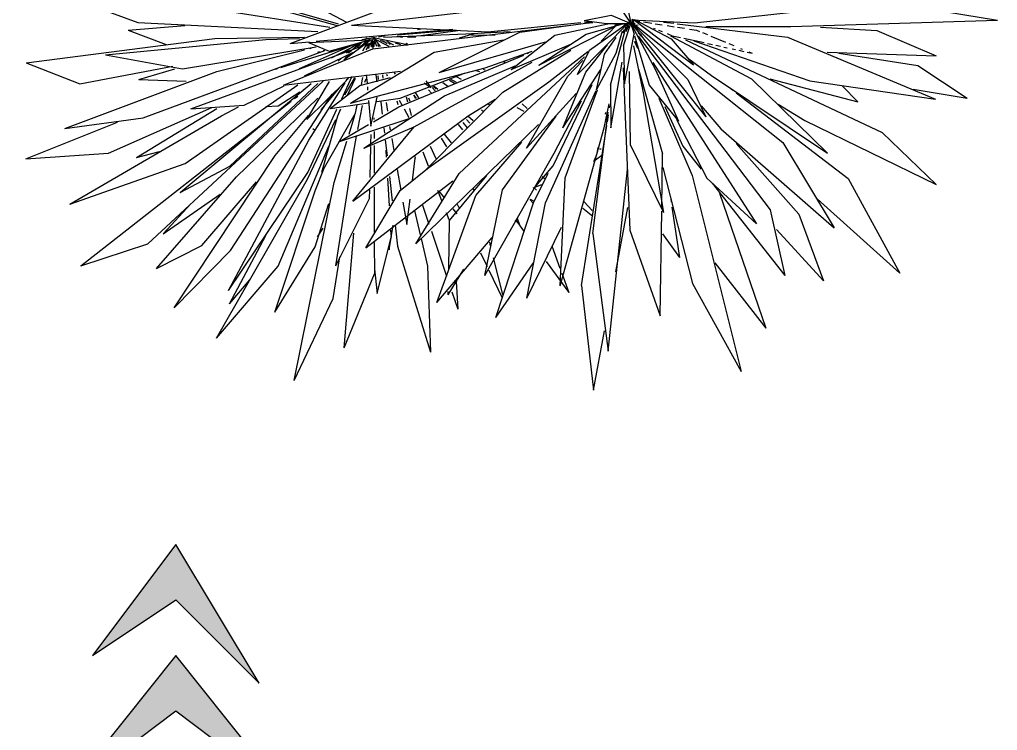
# Model space of a CAD drawing. Header units: millimetres. Extents: x 577 to 2337, y 236 to 943.
# Drawn here: x 812.212 to 815.296, y 701.56 to 703.802 of the extents above; entities that cross this region are included whole.
import ezdxf

# ---------------------------------------------------------------- set-up
doc = ezdxf.new("R2010")
doc.units = ezdxf.units.MM
doc.header["$LTSCALE"] = 0.01
doc.linetypes.add('SOLID_LINE', pattern=[0])
doc.layers.add('06-Furn', color=4, linetype='Continuous')

# ---------------------------------------------------------------- blocks, each defined once
blk = doc.blocks.new('SERWER')
at = {"layer": '06-Furn', "color": 66, "linetype": 'Continuous'}
for p, q in [((720.6549, 560.3598), (722.2715, 559.8958)), ((720.5124, 560.1428), (721.1648, 559.9023)), ((721.2453, 560.1713), (722.2715, 559.8849)), ((721.885, 560.134), (722.318, 559.9051)), ((723.7564, 560.0892), (723.8868, 559.8967)), ((723.8492, 560.0794), (723.8868, 559.8967)), ((725.2358, 560.025), (725.9107, 559.9156)), ((721.5911, 559.9769), (722.2249, 559.8764)), ((722.3444, 559.8881), (723.0662, 559.9699)), ((724.2387, 559.9003), (725.0811, 559.9922)), ((722.0066, 559.7874), (722.4737, 559.9612)), ((723.629, 559.9134), (723.7775, 559.9435)), ((723.629, 559.9134), (723.7545, 559.8962)), ((723.7775, 559.9435), (723.8868, 559.8967)), ((723.8906, 559.9178), (724.2387, 559.9002)), ((723.8906, 559.9159), (723.9373, 559.9086)), ((723.8916, 559.921), (723.9102, 559.9146)), ((723.8916, 559.9195), (723.9194, 559.9084)), ((723.8916, 559.9123), (723.9101, 559.8941)), ((723.8937, 559.9111), (723.9028, 559.9097)), ((723.9065, 559.9184), (724.1088, 559.8121)), ((723.9065, 559.9162), (724.2322, 559.6681)), ((724.77, 559.8813), (725.9107, 559.9156)), ((721.111, 559.8608), (721.4245, 559.8861)), ((721.111, 559.8608), (721.3221, 559.7805)), ((721.1648, 559.9023), (722.1598, 559.8522)), ((722.1505, 559.7999), (722.9044, 559.8654)), ((722.3444, 559.8881), (723.0974, 559.8509)), ((722.4622, 559.7565), (723.5373, 559.8858)), ((722.5987, 559.8353), (722.923, 559.8623)), ((722.7094, 559.8641), (722.7283, 559.8676)), ((722.7275, 559.8315), (722.9323, 559.8577)), ((723.0974, 559.8509), (723.6117, 559.9032)), ((723.2747, 559.8496), (723.6769, 559.9049)), ((723.286, 559.8574), (723.3046, 559.8585)), ((723.3784, 559.6673), (723.8256, 559.8951)), ((723.4664, 559.8326), (723.7606, 559.8951)), ((723.5559, 559.8881), (723.6117, 559.8948)), ((723.5927, 559.6161), (723.8801, 559.9067)), ((723.6304, 559.9051), (723.6676, 559.9089)), ((723.6397, 559.8982), (723.6769, 559.9026)), ((723.6409, 559.8375), (723.8433, 559.8961)), ((723.6583, 559.7492), (723.88, 559.9067)), ((723.7236, 559.8001), (723.8047, 559.885)), ((723.7545, 559.8962), (723.8868, 559.8967)), ((723.7737, 559.5574), (723.8616, 559.8807)), ((723.7977, 559.8871), (723.8163, 559.895)), ((723.805, 559.7341), (723.8414, 559.8557)), ((723.8457, 559.7747), (723.8868, 559.8967)), ((723.8464, 559.8447), (723.8503, 559.8638)), ((723.8498, 559.8838), (723.8526, 559.8932)), ((723.8632, 559.8534), (723.8682, 559.8907)), ((723.8653, 559.8742), (723.868, 559.8647)), ((723.8708, 559.9041), (723.88, 559.9067)), ((723.8724, 559.89), (723.8728, 559.8709)), ((723.8745, 559.9045), (723.88, 559.895)), ((723.8759, 559.8994), (723.8779, 559.8898)), ((723.8802, 559.9089), (723.9051, 559.8795)), ((723.8813, 559.9093), (724.2018, 559.5879)), ((723.8868, 559.8967), (723.9055, 559.8386)), ((723.8868, 559.8967), (723.8925, 559.8774)), ((723.8868, 559.8967), (724.0236, 559.6406)), ((723.8869, 559.9001), (724.3015, 559.3816)), ((723.8906, 559.9039), (724.7256, 559.2402)), ((723.8937, 559.9062), (723.9028, 559.9041)), ((723.9096, 559.8884), (723.9282, 559.8903)), ((723.9559, 559.9058), (724.0026, 559.8985)), ((724.012, 559.8713), (724.0213, 559.8676)), ((724.0213, 559.8957), (724.0592, 559.8898)), ((724.0401, 559.8601), (724.059, 559.8525)), ((724.0678, 559.9047), (724.0771, 559.9057)), ((724.0678, 559.9049), (724.1237, 559.8981)), ((724.0877, 559.8854), (724.1257, 559.8795)), ((724.1423, 559.8959), (724.7525, 559.8217)), ((724.1447, 559.8767), (724.1826, 559.8709)), ((724.2111, 559.8665), (724.2491, 559.8606)), ((724.2491, 559.8606), (724.2659, 559.8536)), ((724.3005, 559.881), (724.77, 559.8813)), ((724.9334, 559.8768), (725.244, 559.8587)), ((725.244, 559.8587), (725.5719, 559.7184)), ((720.548, 559.6799), (721.5898, 559.8144)), ((720.9875, 559.7242), (721.872, 559.8081)), ((721.5898, 559.8144), (722.0853, 559.8219)), ((721.872, 559.8081), (722.0576, 559.814)), ((722.1082, 559.7924), (722.4459, 559.8068)), ((722.2219, 559.745), (722.4459, 559.8068)), ((722.3028, 559.6961), (722.4474, 559.8052)), ((722.4018, 559.8091), (722.464, 559.8193)), ((722.4072, 559.7463), (722.4445, 559.8133)), ((722.4206, 559.8093), (722.43, 559.8181)), ((722.4206, 559.7866), (722.4332, 559.8059)), ((722.4365, 559.7974), (722.4409, 559.8068)), ((722.4511, 559.8133), (722.4577, 559.7656)), ((722.4541, 559.77), (722.4657, 559.819)), ((722.4657, 559.819), (722.4751, 559.8194)), ((722.4657, 559.819), (722.5032, 559.77)), ((722.4657, 559.819), (722.653, 559.7809)), ((722.4672, 559.7692), (722.4745, 559.8074)), ((722.4681, 559.8135), (722.5508, 559.7716)), ((722.4692, 559.8094), (722.483, 559.7712)), ((722.4938, 559.8242), (722.5313, 559.8311)), ((722.5032, 559.8043), (722.5219, 559.797)), ((722.5164, 559.8037), (722.5255, 559.7956)), ((722.5219, 559.8213), (723.0218, 559.8423)), ((722.5955, 559.8254), (722.6996, 559.827)), ((722.597, 559.827), (722.625, 559.8211)), ((722.5982, 559.828), (722.6258, 559.8225)), ((722.6078, 559.838), (722.6717, 559.8446)), ((722.6531, 559.8219), (722.6996, 559.8279)), ((722.6625, 559.821), (722.6996, 559.8232)), ((722.7554, 559.8534), (722.7648, 559.8544)), ((722.8012, 559.7394), (723.1836, 559.807)), ((722.8296, 559.6266), (723.2747, 559.8496)), ((722.9416, 559.818), (723.0218, 559.8423)), ((723.0067, 559.8411), (723.2208, 559.8536)), ((723.0067, 559.8319), (723.1371, 559.834)), ((723.2271, 559.6434), (723.4664, 559.8326)), ((723.3784, 559.6673), (723.6409, 559.8375)), ((723.7416, 559.7277), (723.805, 559.8205)), ((723.8521, 559.5632), (723.9055, 559.8386)), ((723.9069, 559.8289), (723.9871, 559.5576)), ((723.9264, 559.8458), (723.9436, 559.8263)), ((723.9281, 559.8277), (724.6562, 558.8689)), ((723.9383, 559.8403), (723.9466, 559.8305)), ((724.0873, 559.8412), (724.1156, 559.8299)), ((724.105, 559.8286), (724.5537, 559.5915)), ((724.1088, 559.8121), (724.2322, 559.6681)), ((724.1156, 559.8299), (724.1618, 559.8198)), ((724.1803, 559.8157), (724.2912, 559.7914)), ((724.1888, 559.8078), (725.275, 559.296)), ((724.2353, 559.8022), (724.8749, 559.5812)), ((724.2828, 559.8467), (724.3095, 559.8356)), ((724.3278, 559.828), (724.4101, 559.7938)), ((724.7525, 559.8217), (725.5681, 559.4801)), ((721.4116, 559.6467), (722.1505, 559.7679)), ((721.4572, 559.4256), (722.4113, 559.7753)), ((721.6007, 559.6321), (722.0853, 559.7521)), ((721.955, 559.6545), (722.3552, 559.7785)), ((721.9701, 559.5565), (722.4622, 559.7565)), ((722.0066, 559.7874), (722.1126, 559.7966)), ((722.0574, 559.6485), (722.3552, 559.7806)), ((722.1082, 559.7924), (722.2219, 559.745)), ((722.1132, 559.7591), (722.1225, 559.7614)), ((722.1877, 559.7477), (722.197, 559.7504)), ((722.2342, 559.707), (722.3831, 559.7852)), ((722.3087, 559.7401), (722.3738, 559.7856)), ((722.318, 559.736), (722.3459, 559.7477)), ((722.3273, 559.7358), (722.3924, 559.7899)), ((722.3738, 559.7655), (722.4018, 559.7917)), ((722.3738, 559.7842), (722.3831, 559.7871)), ((722.383, 559.7649), (722.3924, 559.77)), ((722.3831, 559.7647), (722.3924, 559.7703)), ((722.3831, 559.7633), (722.3924, 559.7672)), ((722.3859, 559.7852), (722.3904, 559.7761)), ((722.3924, 559.7676), (722.4291, 559.8015)), ((722.4111, 559.7809), (722.4204, 559.7882)), ((722.4209, 559.7708), (722.4689, 559.7941)), ((722.4258, 559.751), (722.4498, 559.7888)), ((722.4305, 559.7823), (722.4689, 559.7964)), ((722.4407, 559.7595), (722.4465, 559.7879)), ((722.4522, 559.7774), (722.4614, 559.7969)), ((722.4644, 559.7618), (722.4653, 559.7999)), ((722.4676, 559.7886), (722.4676, 559.7695)), ((722.4689, 559.7687), (722.4721, 559.7879)), ((722.4886, 559.7805), (722.4943, 559.7709)), ((722.5232, 559.799), (722.5418, 559.786)), ((722.5383, 559.7994), (722.5764, 559.78)), ((722.5492, 559.7901), (722.5574, 559.7805)), ((722.5859, 559.791), (722.6145, 559.7812)), ((722.5975, 559.7913), (722.6067, 559.7891)), ((722.6346, 559.7822), (722.6531, 559.7777)), ((722.6443, 559.7883), (722.6534, 559.7854)), ((722.8296, 559.6266), (723.4163, 559.7963)), ((723.1799, 559.5185), (723.5559, 559.7505)), ((723.2271, 559.6434), (723.5559, 559.7838)), ((723.5927, 559.6161), (723.6583, 559.7492)), ((723.6384, 559.6293), (723.7589, 559.7786)), ((723.8457, 559.7747), (723.8521, 559.5632)), ((723.9017, 559.774), (723.9553, 559.5136)), ((723.9064, 559.8), (723.9241, 559.7618)), ((723.9065, 559.7984), (723.9229, 559.7603)), ((723.9104, 559.7987), (723.9147, 559.7889)), ((724.3095, 559.7874), (724.3369, 559.7813)), ((724.3552, 559.7773), (724.3827, 559.7713)), ((724.401, 559.7673), (724.4193, 559.7633)), ((724.4284, 559.7862), (724.4558, 559.7748)), ((724.4467, 559.7573), (724.465, 559.7532)), ((724.4833, 559.7492), (724.5107, 559.7432)), ((724.4924, 559.7597), (724.5016, 559.7559)), ((720.9875, 559.7242), (721.4116, 559.6467)), ((721.1955, 559.3761), (722.197, 559.7476)), ((722.0853, 559.608), (722.3552, 559.739)), ((722.1598, 559.7397), (722.1691, 559.7423)), ((722.2715, 559.6894), (722.2901, 559.7049)), ((722.3087, 559.7046), (722.3273, 559.722)), ((722.3387, 559.4568), (722.8012, 559.7394)), ((722.6054, 559.4367), (723.2953, 559.7229)), ((722.939, 559.0697), (723.6304, 559.7133)), ((723.0832, 559.6523), (723.3418, 559.7445)), ((723.3139, 559.7306), (723.3232, 559.7345)), ((723.4347, 559.5744), (723.649, 559.7431)), ((723.6974, 559.5303), (723.805, 559.7341)), ((723.6974, 559.5303), (723.7416, 559.7277)), ((724.2074, 559.7025), (724.332, 559.6097)), ((724.529, 559.7392), (724.5565, 559.7332)), ((724.5382, 559.7408), (724.5565, 559.7332)), ((724.9706, 559.7388), (725.5719, 559.7184)), ((725.0358, 559.733), (725.4705, 559.6652)), ((720.548, 559.6799), (720.845, 559.5649)), ((720.845, 559.5649), (721.3593, 559.6607)), ((721.1716, 559.5887), (721.3686, 559.6462)), ((721.9271, 559.6458), (721.9364, 559.6487)), ((722.0295, 559.6361), (722.0388, 559.6402)), ((722.3387, 559.4568), (723.0832, 559.6523)), ((722.6911, 559.3275), (723.3418, 559.6844)), ((722.8575, 559.4987), (723.2487, 559.6641)), ((723.0719, 559.6452), (723.0812, 559.6419)), ((723.1836, 559.6863), (723.1929, 559.6845)), ((723.5115, 559.3207), (723.7206, 559.6439)), ((723.5382, 559.6063), (723.6216, 559.6935)), ((723.776, 559.3218), (723.8388, 559.6845)), ((723.8446, 559.652), (723.8821, 558.7561)), ((723.9191, 559.6833), (723.9218, 559.6738)), ((723.9299, 559.6452), (724.0617, 559.1772)), ((724.009, 559.6823), (724.5809, 558.7905)), ((724.0236, 559.6406), (724.1503, 559.3576)), ((725.4705, 559.6652), (725.7427, 559.4849)), ((720.7626, 559.3166), (721.6007, 559.6321)), ((721.1716, 559.5887), (721.4325, 559.5784)), ((721.9701, 559.5565), (722.6158, 559.6333)), ((722.2911, 559.4816), (722.3487, 559.6066)), ((722.3081, 559.5038), (722.3632, 559.5994)), ((722.3146, 559.5804), (722.3201, 559.5901)), ((722.322, 559.588), (722.3281, 559.5976)), ((722.3221, 559.5006), (722.3663, 559.5947)), ((722.3908, 559.5542), (722.56, 559.5988)), ((722.3998, 559.5612), (722.4076, 559.599)), ((722.4192, 559.5727), (722.425, 559.5916)), ((722.4264, 559.6141), (722.4306, 559.5669)), ((722.479, 559.613), (722.4843, 559.5748)), ((722.4901, 559.608), (722.4923, 559.5888)), ((722.515, 559.6135), (722.5177, 559.5945)), ((722.5382, 559.6182), (722.5416, 559.6086)), ((722.5801, 559.6267), (722.5858, 559.617)), ((722.6134, 559.4847), (722.9695, 559.6221)), ((722.8857, 559.5931), (722.923, 559.573)), ((722.923, 559.6037), (722.9509, 559.5894)), ((723.033, 559.6379), (723.0513, 559.6316)), ((723.3115, 559.2082), (723.5382, 559.6063)), ((723.5115, 559.3207), (723.6384, 559.6293)), ((723.8768, 559.6317), (723.8835, 559.2298)), ((724.2018, 559.5879), (724.3015, 559.3816)), ((724.332, 559.6097), (724.9727, 559.1817)), ((724.5537, 559.5915), (724.9727, 559.1817)), ((724.6542, 559.5913), (725.1406, 559.4646)), ((721.2203, 558.6817), (722.1877, 559.5779)), ((721.3988, 558.9647), (722.1225, 559.5657)), ((721.4264, 559.1243), (722.0481, 559.5582)), ((721.6729, 559.1095), (722.1598, 559.5652)), ((721.7527, 559.4466), (721.9736, 559.5538)), ((722.0773, 559.5312), (722.0864, 559.5371)), ((722.0987, 559.3674), (722.3146, 559.5804)), ((722.0987, 559.3674), (722.2225, 559.577)), ((722.1088, 559.2531), (722.3097, 559.5687)), ((722.1781, 559.4203), (722.2784, 559.5429)), ((722.2263, 559.4282), (722.3908, 559.5542)), ((722.4323, 559.548), (722.4339, 559.5291)), ((722.7453, 559.5698), (722.7822, 559.5434)), ((722.7545, 559.5809), (722.7822, 559.5434)), ((722.7596, 559.0923), (723.4347, 559.5744)), ((722.7898, 559.5445), (722.8066, 559.5251)), ((722.7927, 559.5524), (722.8113, 559.5338)), ((722.802, 559.5511), (722.8206, 559.5346)), ((722.8485, 559.5707), (722.8764, 559.5511)), ((722.8857, 559.5842), (722.9137, 559.5672)), ((723.4578, 559.1116), (723.6736, 559.5597)), ((723.7737, 559.5574), (723.776, 559.3218)), ((723.9871, 559.5576), (724.1503, 559.3576)), ((724.4401, 559.5359), (724.4494, 559.5288)), ((724.8749, 559.5812), (725.5681, 559.4801)), ((725.0538, 559.5534), (725.1406, 559.4646)), ((725.4453, 559.5341), (725.7427, 559.4849)), ((721.6775, 558.6438), (722.2385, 559.5067)), ((721.7094, 559.05), (722.1598, 559.485)), ((721.9408, 559.4424), (722.0591, 559.5194)), ((722.0295, 559.4823), (722.0481, 559.4969)), ((722.4127, 559.2092), (722.8575, 559.4987)), ((722.4514, 559.3307), (722.4862, 559.4896)), ((722.4846, 559.4659), (722.6134, 559.4847)), ((722.6471, 559.493), (722.6545, 559.4648)), ((722.6588, 559.487), (722.6674, 559.4681)), ((722.6867, 559.5038), (722.6967, 559.4847)), ((722.6897, 559.5022), (722.7017, 559.4831)), ((722.6959, 559.5163), (722.7141, 559.4871)), ((722.7596, 559.0923), (723.1799, 559.5185)), ((722.7698, 559.5311), (722.7862, 559.5119)), ((722.9882, 559.3876), (723.1371, 559.48)), ((723.3115, 559.2082), (723.5847, 559.5111)), ((723.4164, 558.9081), (723.6957, 559.5276)), ((723.5243, 559.0455), (723.7024, 559.5314)), ((723.9553, 559.5136), (724.0665, 558.854)), ((724.0417, 559.4847), (724.2252, 559.0588)), ((724.468, 559.5145), (725.0872, 559.0412)), ((720.8503, 558.5598), (722.0108, 559.4678)), ((721.0041, 559.181), (721.5734, 559.4336)), ((721.1574, 559.158), (721.6021, 559.4279)), ((721.4572, 559.4256), (721.7527, 559.4466)), ((721.6274, 559.3883), (721.7212, 559.4376)), ((721.8718, 559.4381), (721.9408, 559.4424)), ((722.1037, 559.0745), (722.2646, 559.4239)), ((722.2263, 559.4282), (722.4386, 559.4592)), ((722.269, 559.3878), (722.2867, 559.4254)), ((722.3669, 559.4017), (722.3766, 559.4486)), ((722.3802, 559.3126), (722.4054, 559.4447)), ((722.4389, 559.4724), (722.4514, 559.3307)), ((722.4666, 559.3551), (722.6054, 559.4366)), ((722.5067, 559.4641), (722.5145, 559.397)), ((722.5366, 559.4615), (722.5433, 559.4141)), ((722.5952, 559.4696), (722.6013, 559.4505)), ((722.6083, 559.4739), (722.6241, 559.445)), ((722.6347, 559.4258), (722.6611, 559.3775)), ((722.6643, 559.4273), (722.6742, 559.3893)), ((723.0999, 559.4543), (723.1092, 559.4487)), ((723.2583, 559.4329), (723.2958, 559.4139)), ((723.2864, 559.453), (723.3145, 559.4273)), ((723.4637, 559.1808), (723.6139, 559.471)), ((723.7399, 559.3203), (723.7669, 559.4531)), ((723.766, 559.4359), (723.7673, 559.4455)), ((723.7697, 559.4308), (723.7712, 559.4405)), ((724.0738, 559.4385), (724.1746, 559.2208)), ((724.2749, 559.4426), (724.383, 559.3148)), ((724.7007, 559.4514), (724.8478, 559.362)), ((720.7626, 559.3166), (721.1955, 559.3761)), ((720.789, 558.9), (721.6274, 559.3883)), ((721.9233, 559.1685), (722.1078, 559.3898)), ((722.1818, 559.0763), (722.3669, 559.4017)), ((722.1818, 559.0763), (722.269, 559.3878)), ((722.2789, 559.245), (722.6624, 559.3726)), ((722.3314, 559.2867), (722.3637, 559.3917)), ((722.3526, 558.9159), (722.9882, 559.3876)), ((722.4687, 559.377), (722.4688, 559.3674)), ((722.9879, 559.3866), (723.0157, 559.362)), ((723.0626, 559.4204), (723.0719, 559.4138)), ((723.1788, 558.9783), (723.4745, 559.3851)), ((723.6769, 558.7374), (723.7624, 559.4071)), ((723.7471, 559.3966), (723.7492, 559.4063)), ((723.7575, 559.3538), (723.7636, 559.3923)), ((720.5477, 559.1509), (721.0522, 559.352)), ((722.1017, 559.0377), (722.2578, 559.3672)), ((722.1318, 559.3183), (722.1413, 559.3106)), ((722.2789, 559.245), (722.4388, 559.3388)), ((722.3526, 558.9159), (722.6911, 559.3275)), ((722.4127, 559.2092), (722.6903, 559.326)), ((722.5233, 559.3203), (722.5267, 559.2915)), ((722.5554, 559.3286), (722.5568, 559.3191)), ((722.5568, 559.3191), (722.5585, 559.3096)), ((722.7006, 558.6812), (723.3777, 559.3398)), ((722.9334, 559.339), (722.9578, 559.3104)), ((722.9586, 559.3509), (722.9839, 559.3219)), ((722.9788, 559.3663), (722.9975, 559.3477)), ((723.4967, 558.4491), (723.7399, 559.3203)), ((723.614, 558.4502), (723.7544, 559.3346)), ((724.1391, 559.3665), (724.3057, 559.0434)), ((724.8478, 559.362), (725.5728, 559.009)), ((722.3551, 559.1807), (722.3731, 559.2749)), ((722.4521, 559.2372), (722.4532, 559.2849)), ((722.469, 559.3004), (722.4691, 559.2621)), ((722.5668, 559.2622), (722.5785, 559.1958)), ((722.8397, 559.2637), (722.8697, 559.216)), ((722.8556, 559.2858), (722.8947, 559.2388)), ((724.383, 559.3148), (725.0099, 558.7697)), ((725.275, 559.296), (725.5728, 559.009)), ((721.6657, 558.4228), (722.1088, 559.2531)), ((721.9407, 558.5573), (722.2205, 559.2208)), ((722.2494, 559.0194), (722.3197, 559.2485)), ((722.4476, 559.0465), (722.4516, 559.2182)), ((722.4692, 559.2238), (722.4696, 559.0707)), ((722.5311, 559.2531), (722.5411, 559.1668)), ((722.7796, 559.2195), (722.8098, 559.1525)), ((723.0303, 558.9482), (723.2851, 559.2421)), ((723.7026, 559.1931), (723.7069, 559.2125)), ((723.8835, 559.2298), (724.0665, 558.854)), ((724.1747, 559.2208), (724.2757, 559.0927)), ((724.4683, 559.2346), (724.8145, 558.8442)), ((724.7256, 559.2402), (725.0099, 558.7697)), ((720.5477, 559.1509), (721.0041, 559.181)), ((721.1574, 559.158), (721.2855, 559.1907)), ((721.3663, 558.3281), (721.9233, 559.1685)), ((722.2587, 558.5593), (722.3551, 559.1807)), ((722.5343, 559.1972), (722.5366, 559.1588)), ((722.6935, 559.1631), (722.6966, 559.1535)), ((722.7379, 559.188), (722.7674, 559.1116)), ((723.0812, 558.5055), (723.4637, 559.1808)), ((723.6823, 559.1354), (723.6963, 559.164)), ((723.6858, 559.1401), (723.7326, 559.1742)), ((723.6963, 559.164), (723.6984, 559.1737)), ((723.7137, 559.2058), (723.7231, 559.206)), ((724.0575, 558.8796), (724.0617, 559.1772)), ((720.789, 558.9), (721.4264, 559.1243)), ((721.3988, 558.9647), (721.6729, 559.1095)), ((722.6135, 558.9746), (722.7927, 559.1185)), ((722.6812, 559.0309), (722.6966, 559.1535)), ((723.3511, 558.986), (723.4578, 559.1116)), ((724.063, 559.103), (724.2277, 558.4611)), ((721.2689, 558.5446), (721.7094, 559.05)), ((721.6657, 558.4228), (722.1037, 559.0745)), ((722.1439, 558.9733), (722.1947, 559.0979)), ((722.5543, 559.0518), (722.5698, 558.9175)), ((722.597, 559.0915), (722.6171, 558.9777)), ((722.7006, 558.6812), (722.939, 559.0697)), ((722.8863, 558.8094), (723.0924, 559.0587)), ((723.3502, 558.9079), (723.4299, 559.0702)), ((723.3977, 559.0518), (723.4163, 559.0373)), ((723.7615, 558.088), (723.8681, 559.0906)), ((724.2252, 559.0588), (724.4964, 557.9761)), ((721.5185, 558.6716), (721.821, 559.0237)), ((721.6002, 558.1603), (722.1017, 559.0377)), ((722.0277, 557.926), (722.2494, 559.0194)), ((722.4232, 558.6595), (722.9044, 559.0294)), ((722.4698, 558.9941), (722.4706, 558.7451)), ((722.5435, 559.0437), (722.5526, 558.8901)), ((723.3484, 558.9909), (723.3959, 559.0092)), ((723.4967, 558.4491), (723.5243, 559.0455)), ((724.3057, 559.0434), (724.5809, 558.7905)), ((724.3362, 559.0159), (724.7375, 558.5064)), ((725.0872, 559.0412), (725.3724, 558.5193)), ((721.3042, 558.7363), (721.6203, 558.9554)), ((721.9213, 558.3041), (722.1439, 558.9733)), ((722.4232, 558.6595), (722.6135, 558.9746)), ((722.4449, 558.932), (722.446, 558.9797)), ((722.8166, 558.3565), (723.0303, 558.9482)), ((722.8189, 558.9778), (722.841, 558.9205)), ((722.8206, 558.9722), (722.8299, 558.9707)), ((722.8272, 558.9721), (722.8577, 558.9331)), ((723.0141, 558.9862), (723.0201, 558.9767)), ((723.0812, 558.5055), (723.1788, 558.9783)), ((723.3561, 558.9872), (723.3658, 558.9775)), ((724.3769, 558.961), (724.6324, 558.2149)), ((721.3042, 558.7363), (721.457, 558.901)), ((722.1451, 558.6645), (722.2188, 558.9044)), ((722.2587, 558.5593), (722.4449, 558.932)), ((722.6288, 558.9113), (722.6506, 558.788)), ((722.6506, 558.788), (722.6682, 558.9276)), ((722.7367, 558.8942), (722.7725, 558.789)), ((722.9275, 558.9007), (722.9369, 558.8811)), ((723.1409, 558.2736), (723.3502, 558.9079)), ((723.3136, 558.3812), (723.4164, 558.9081)), ((723.3287, 558.9261), (723.3455, 558.9069)), ((723.3317, 558.927), (723.3504, 558.9181)), ((723.6295, 558.9134), (723.673, 558.8652)), ((724.1069, 558.9303), (724.1097, 558.9112)), ((724.9148, 558.9294), (725.3724, 558.5193)), ((722.6921, 558.864), (722.7239, 558.7298)), ((722.8668, 558.8536), (722.8815, 558.8154)), ((722.9034, 558.8748), (722.9263, 558.8457)), ((723.621, 558.8779), (723.6769, 558.8344)), ((723.8038, 558.5269), (723.8708, 558.8815)), ((724.0491, 558.2843), (724.0572, 558.8604)), ((724.114, 558.8826), (724.1555, 558.6059)), ((724.6562, 558.8689), (724.7375, 558.5064)), ((724.8146, 558.8442), (724.9498, 558.4765)), ((722.5534, 558.6484), (722.5741, 558.7843)), ((722.5853, 558.7832), (722.5986, 558.6681)), ((722.8812, 558.5423), (722.8863, 558.8094)), ((723.249, 558.8127), (723.2715, 558.7856)), ((723.253, 558.81), (723.2946, 558.7532)), ((723.2595, 558.8233), (723.2715, 558.7856)), ((721.6721, 558.3501), (721.872, 558.7267)), ((722.1573, 558.7198), (722.1892, 558.768)), ((722.3038, 558.1077), (722.3574, 558.7392)), ((722.5607, 558.7557), (722.5629, 558.7174)), ((722.7855, 558.7508), (722.87, 558.5023)), ((723.3136, 558.3812), (723.5048, 558.7723)), ((723.6769, 558.7374), (723.7615, 558.088)), ((723.8821, 558.7561), (724.0491, 558.2843)), ((724.0615, 558.7367), (724.1555, 558.6059)), ((724.6917, 558.7603), (724.9498, 558.4765)), ((720.8503, 558.5598), (721.2203, 558.6817)), ((721.2689, 558.5446), (721.5185, 558.6716)), ((722.4707, 558.6877), (722.4712, 558.5154)), ((722.486, 558.4067), (722.5629, 558.7174)), ((722.5986, 558.6681), (722.7807, 558.0821)), ((722.7285, 558.7106), (722.7648, 558.5572)), ((722.8166, 558.3565), (723.1215, 558.7156)), ((723.1062, 558.6893), (723.111, 558.6701)), ((723.4507, 558.6706), (723.4954, 558.5472)), ((721.3663, 558.3281), (721.6775, 558.6438)), ((721.9213, 558.3041), (722.1451, 558.6645)), ((722.5525, 558.658), (722.5534, 558.6484)), ((723.0564, 558.6319), (723.0932, 558.5553)), ((722.2432, 558.3799), (722.2805, 558.6094)), ((723.1277, 558.6031), (723.1777, 558.402)), ((723.1409, 558.2736), (723.3498, 558.5764)), ((723.4192, 558.583), (723.5445, 558.4119)), ((724.3512, 558.5752), (724.6324, 558.2149)), ((721.6002, 558.1603), (721.9407, 558.5573)), ((722.3038, 558.1077), (722.4712, 558.5154)), ((722.4715, 558.5413), (722.486, 558.4067)), ((722.7649, 558.5572), (722.7807, 558.0821)), ((722.8784, 558.3992), (722.9651, 558.5413)), ((723.1024, 558.5361), (723.1759, 558.3828)), ((723.5059, 558.5182), (723.5445, 558.4119)), ((721.6721, 558.3501), (721.7828, 558.4829)), ((722.922, 558.4728), (722.9318, 558.3207)), ((724.2277, 558.4611), (724.4964, 557.9761)), ((722.8784, 558.3992), (722.8788, 558.4183)), ((722.8993, 558.4163), (722.9318, 558.3207)), ((723.614, 558.4502), (723.6806, 557.874)), ((722.0277, 557.926), (722.2432, 558.3799)), ((723.6806, 557.874), (723.7423, 558.2009))]:
    blk.add_line(p, q, dxfattribs=at)
blk = doc.blocks.new('Tree 05')
at = {"layer": '06-Furn', "color": 88, "linetype": 'SOLID_LINE'}
for p, q in [((853.2888, 598.7868), (853.0263, 598.4368)), ((853.5513, 598.3493), (853.2888, 598.7868)), ((853.0263, 598.4368), (853.2888, 598.6118)), ((853.2888, 598.6118), (853.5513, 598.3493)), ((853.2888, 598.4368), (852.9388, 597.9993)), ((853.6388, 597.9993), (853.2888, 598.4368)), ((852.9388, 597.9993), (853.2888, 598.2618)), ((853.2888, 598.2618), (853.6388, 597.9993))]:
    blk.add_line(p, q, dxfattribs=at)
for points in [[(853.2888, 598.7868), (853.0263, 598.4368), (853.2888, 598.6118)], [(853.2888, 598.7868), (853.5513, 598.3493), (853.2888, 598.6118)], [(852.9388, 597.9993), (853.2888, 598.4368), (853.2888, 598.2618)], [(853.2888, 598.4368), (853.2888, 598.2618), (853.6388, 597.9993)]]:
    blk.add_solid(points, dxfattribs=at)

msp = doc.modelspace()

# ---------------------------------------------------------------- block references
at = {"layer": '06-Furn', "xscale": 0.571318396322814, "yscale": 0.571318396322814, "zscale": 0.571318396322814}
msp.add_blockref('SERWER', (400.57, 383.9099), dxfattribs=at)
at = {"layer": '06-Furn', "color": 241}
msp.add_blockref('Tree 05', (-40.5838, 103.3596), dxfattribs=at)

doc.saveas('drawing.dxf')
